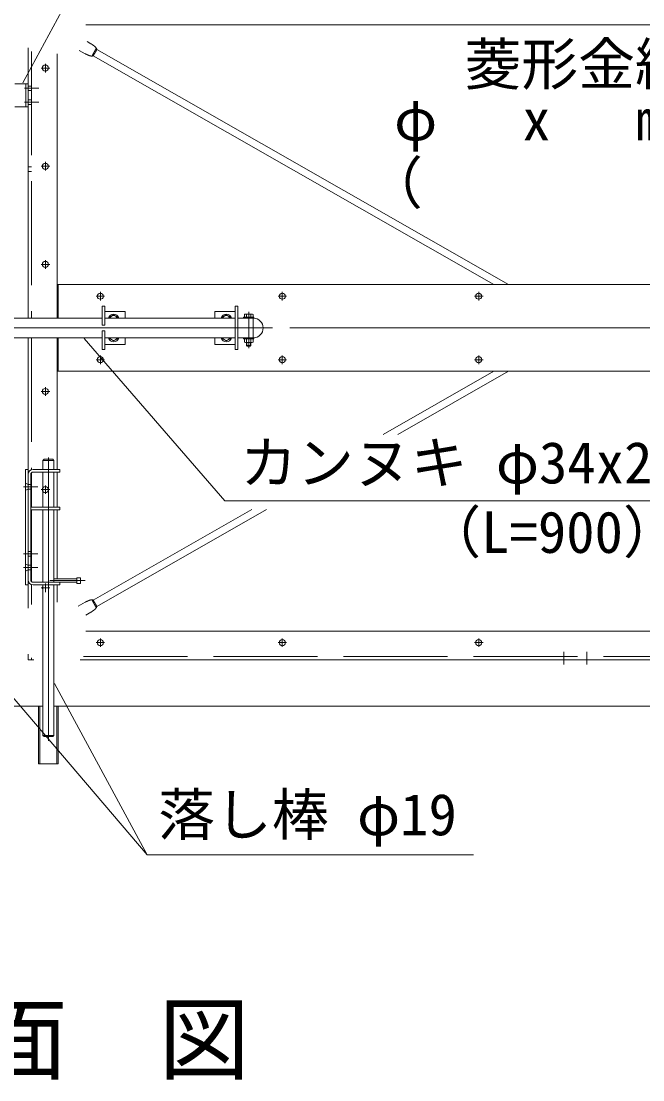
# Model space of a CAD drawing. Units: millimetres, scale not verified. Extents: x -6300 to 6300, y -4455 to 4455.
# Drawn here: x -2050 to -974, y -822 to 1011 of the extents above; entities that cross this region are included whole.
import ezdxf
from ezdxf.enums import TextEntityAlignment as Align

# ---------------------------------------------------------------- set-up
doc = ezdxf.new("R2010")
doc.units = ezdxf.units.MM
doc.header["$LTSCALE"] = 30
doc.linetypes.add('DASHED', pattern=[7.5, 6, -1.5])
doc.linetypes.add('USER1', pattern=[50.8, 31.75, -6.35, 6.35, -6.35])
for name, color, linetype, lineweight in [('0-0_D-STR1', 1, 'Continuous', 18), ('0-1_D-BMK', 2, 'USER1', 13), ('0-3_D-BGD', 7, 'Continuous', 9), ('0-5_D-STR-TXT', 7, 'Continuous', 9), ('0-6_D-STR-DIM', 7, 'Continuous', 9), ('0-8_D-TTL-TXT', 7, 'Continuous', 18), ('0-9_D-STR2', 7, 'Continuous', 9), ('0-A_D-STR3', 3, 'Continuous', 13)]:
    doc.layers.add(name, color=color, linetype=linetype, lineweight=lineweight)
doc.styles.add('ＭＳ ゴシック', font='')
doc.styles.get('ＭＳ ゴシック').set_extended_font_data('MS Gothic')

msp = doc.modelspace()

# ---------------------------------------------------------------- linework, layer by layer
at = {"layer": '0-0_D-STR1'}
for p, q in [((-1938.01, 1004.73), (-238.01, 1004.73)), ((-2038.01, 964.73), (-2038.01, 496.73)), ((-1988.01, 954.73), (-1988.01, 496.73)), ((-1988.01, 554.73), (-188.01, 554.73)), ((-1986.01, 554.73), (-1986.01, 496.73)), ((-2038.01, 462.73), (-2038.01, -5.27)), ((-1988.01, 462.73), (-1988.01, 234.73)), ((-1986.01, 462.73), (-1986.01, 404.73)), ((-1988.01, 404.73), (-188.01, 404.73)), ((-1988.01, 230.23), (-1988.01, 169.23)), ((-1988.01, 164.73), (-1988.01, 45.23)), ((-1988.01, 34.73), (-1988.01, 4.73)), ((-1938.01, -45.27), (-238.01, -45.27)), ((-2038.01, -85.27), (-2038.01, -95.27)), ((-2028.01, -95.27), (-2038.01, -95.27)), ((-1948.01, -95.27), (-228.01, -95.27))]:
    msp.add_line(p, q, dxfattribs=at)
at = {"layer": '0-0_D-STR1', "linetype": 'DASHED'}
for p, q in [((-2032.01, 958.73), (-2032.01, 496.73)), ((-2032.01, 898.73), (-2038.01, 898.73)), ((-2032.01, 890.73), (-2038.01, 890.73)), ((-2032.01, 874.73), (-2038.01, 874.73)), ((-2032.01, 866.73), (-2038.01, 866.73)), ((-2032.01, 758.73), (-2038.01, 758.73)), ((-2032.01, 750.73), (-2038.01, 750.73)), ((-2032.01, 462.73), (-2032.01, 234.22)), ((-2032.01, 229.09), (-2032.01, 169.23)), ((-2032.01, 208.73), (-2038.01, 208.73)), ((-2032.01, 200.73), (-2038.01, 200.73)), ((-2032.01, 164.73), (-2032.01, 40.38)), ((-2032.01, 92.73), (-2038.01, 92.73)), ((-2032.01, 84.73), (-2038.01, 84.73)), ((-2032.01, 68.73), (-2038.01, 68.73)), ((-2032.01, 60.73), (-2038.01, 60.73)), ((-2032.01, 35.25), (-2032.01, 0.73)), ((-2032.01, -91.27), (-2032.01, -95.27)), ((-1942.01, -89.27), (-234.01, -89.27))]:
    msp.add_line(p, q, dxfattribs=at)
at = {"layer": '0-1_D-BMK'}
for p, q in [((-2008.01, 937.17), (-2008.01, 922.29)), ((-2015.45, 929.73), (-2000.57, 929.73)), ((-2044.51, 894.73), (-2019.51, 894.73)), ((-2044.51, 870.73), (-2019.51, 870.73)), ((-2015.45, 759.73), (-2000.57, 759.73)), ((-2008.01, 767.17), (-2008.01, 752.29)), ((-2015.45, 589.73), (-2000.57, 589.73)), ((-2008.01, 597.17), (-2008.01, 582.29)), ((-1920.45, 534.73), (-1905.57, 534.73)), ((-1913.01, 542.17), (-1913.01, 527.29)), ((-1605.45, 534.73), (-1590.57, 534.73)), ((-1598.01, 542.17), (-1598.01, 527.29)), ((-1265.45, 534.73), (-1250.57, 534.73)), ((-1258.01, 542.17), (-1258.01, 527.29)), ((-1656.25, 507.48), (-1656.25, 444.58)), ((-1615.25, 479.73), (-2546.25, 479.73)), ((-1920.45, 424.73), (-1905.57, 424.73)), ((-1913.01, 432.17), (-1913.01, 417.29)), ((-1605.45, 424.73), (-1590.57, 424.73)), ((-1598.01, 432.17), (-1598.01, 417.29)), ((-1265.45, 424.73), (-1250.57, 424.73)), ((-1258.01, 432.17), (-1258.01, 417.29)), ((-2015.45, 369.73), (-2000.57, 369.73)), ((-2008.01, 377.17), (-2008.01, 362.29)), ((-2003.01, 255.57), (-2003.01, -235.13)), ((-2046.01, 204.73), (-2021.01, 204.73)), ((-2008.01, 207.17), (-2008.01, 192.29)), ((-2015.45, 199.73), (-2000.57, 199.73)), ((-2046.01, 88.73), (-2021.01, 88.73)), ((-2046.01, 64.73), (-2021.01, 64.73)), ((-2008.01, 37.17), (-2008.01, 22.29)), ((-1939.49, 42.23), (-2000.52, 42.23)), ((-2000.57, 29.73), (-2015.45, 29.73)), ((-1920.45, -65.27), (-1905.57, -65.27)), ((-1913.01, -57.83), (-1913.01, -72.71)), ((-1605.45, -65.27), (-1590.57, -65.27)), ((-1598.01, -57.83), (-1598.01, -72.71)), ((-1265.45, -65.27), (-1250.57, -65.27)), ((-1258.01, -57.83), (-1258.01, -72.71)), ((-1110.72, -103.27), (-1110.72, -81.27)), ((-1070.72, -103.27), (-1070.72, -81.27))]:
    msp.add_line(p, q, dxfattribs=at)
at = {"layer": '0-3_D-BGD'}
msp.add_line((-299.51, -175.27), (-1993.51, -175.27), dxfattribs=at)
at = {"layer": '0-5_D-STR-TXT'}
for points in [[(-1608.51, 1140.23), (-1919.84, 1140.23), (-2047.06, 904.49)], [(-848.21, 180.38), (-1697.74, 180.38), (-1940.87, 461.22)], [(-1267.26, -432.42), (-1831.78, -432.42), (-2085.21, -135.61)]]:
    msp.add_lwpolyline(points, dxfattribs=at)
at = {"layer": '0-6_D-STR-DIM'}
for p, q in [((-1585.26, 479.73), (543.28, 479.73)), ((-1585.26, 479.73), (542.99, 479.73)), ((-1831.78, -432.42), (-1992.55, -135.85))]:
    msp.add_line(p, q, dxfattribs=at)
at = {"layer": '0-9_D-STR2'}
msp.add_line((-2086.51, -175.27), (-2012.51, -175.27), dxfattribs=at)
at = {"layer": '0-A_D-STR3'}
for p, q in [((-1936.01, 975.82), (-1929.39, 972.04)), ((-1949.52, 960.51), (-1939.31, 954.68)), ((-1920.06, 964.19), (-1927.81, 950.62)), ((-1919.05, 961.93), (-1925.35, 950.9)), ((-1206.46, 554.73), (-1919.05, 961.93)), ((-1232.05, 554.73), (-1925.35, 950.9)), ((-2042.01, 902.73), (-2042.01, 862.73)), ((-2061.01, 862.73), (-2038.01, 862.73)), ((-1910.01, 517.23), (-1910.01, 484.73)), ((-1910.01, 517.23), (-1905.51, 517.23)), ((-1905.51, 517.23), (-1905.51, 484.73)), ((-1679.51, 517.23), (-1679.51, 442.23)), ((-1675.01, 517.23), (-1679.51, 517.23)), ((-1675.01, 517.23), (-1675.01, 442.23)), ((-1910.01, 496.73), (-2189.01, 496.73)), ((-1905.51, 508.23), (-1870.01, 508.23)), ((-1679.51, 496.73), (-1905.51, 496.73)), ((-1890.01, 502.23), (-1896.51, 498.49)), ((-1896.51, 498.49), (-1896.51, 496.73)), ((-1890.01, 502.23), (-1883.51, 498.49)), ((-1883.51, 498.49), (-1883.51, 496.73)), ((-1870.01, 508.23), (-1870.01, 496.73)), ((-1715.01, 508.23), (-1715.01, 496.73)), ((-1679.51, 508.23), (-1715.01, 508.23)), ((-1695.01, 502.23), (-1701.51, 498.49)), ((-1701.51, 498.49), (-1701.51, 496.73)), ((-1695.01, 502.23), (-1688.51, 498.49)), ((-1688.51, 498.49), (-1688.51, 496.73)), ((-1648.25, 496.73), (-1675.01, 496.73)), ((-1663.75, 502.75), (-1663.75, 498.33)), ((-1648.75, 498.33), (-1663.75, 498.33)), ((-1650.63, 503.83), (-1661.88, 503.83)), ((-1660.01, 502.75), (-1660.01, 498.33)), ((-1652.5, 502.75), (-1652.5, 498.33)), ((-1648.75, 502.75), (-1648.75, 498.33)), ((-1648.25, 496.73), (-1648.25, 462.73)), ((-1648.25, 496.73), (-1648.25, 462.73)), ((-1648.25, 496.73), (-1648.25, 462.73)), ((-1905.51, 484.73), (-1910.01, 484.73)), ((-1910.01, 462.73), (-2189.01, 462.73)), ((-1910.01, 474.73), (-1910.01, 442.23)), ((-1905.51, 474.73), (-1910.01, 474.73)), ((-1905.51, 474.73), (-1905.51, 442.23)), ((-1679.51, 462.73), (-1905.51, 462.73)), ((-1896.51, 462.73), (-1896.51, 460.97)), ((-1890.01, 457.23), (-1896.51, 460.97)), ((-1890.01, 457.23), (-1883.51, 460.97)), ((-1883.51, 462.73), (-1883.51, 460.97)), ((-1870.01, 462.73), (-1870.01, 451.23)), ((-1715.01, 462.73), (-1715.01, 451.23)), ((-1701.51, 462.73), (-1701.51, 460.97)), ((-1695.01, 457.23), (-1701.51, 460.97)), ((-1695.01, 457.23), (-1688.51, 460.97)), ((-1688.51, 462.73), (-1688.51, 460.97)), ((-1648.25, 462.73), (-1675.01, 462.73)), ((-1648.75, 461.13), (-1663.75, 461.13)), ((-1663.75, 461.13), (-1663.75, 455.33)), ((-1660, 461.13), (-1660, 455.33)), ((-1652.5, 461.13), (-1652.5, 455.33)), ((-1648.75, 461.13), (-1648.75, 455.33)), ((-1910.01, 442.23), (-1905.51, 442.23)), ((-1905.51, 451.23), (-1870.01, 451.23)), ((-1679.51, 451.23), (-1715.01, 451.23)), ((-1675.01, 442.23), (-1679.51, 442.23)), ((-1650.48, 454.63), (-1662.02, 454.63)), ((-1660.25, 454.63), (-1660.25, 449.53)), ((-1659.5, 454.63), (-1659.5, 449.53)), ((-1653.45, 448.33), (-1659.05, 448.33)), ((-1652.25, 449.53), (-1653.45, 448.33)), ((-1653, 454.63), (-1653, 449.53)), ((-1652.25, 454.63), (-1652.25, 449.53)), ((-1423.69, 295.22), (-1232.05, 404.73)), ((-1398.1, 295.22), (-1206.46, 404.73)), ((-2012.51, 250.48), (-2010.51, 252.48)), ((-1993.51, 250.48), (-2012.51, 250.48)), ((-2012.51, 234.73), (-2012.51, 250.48)), ((-1995.51, 252.48), (-2010.51, 252.48)), ((-1995.51, 252.48), (-1993.51, 250.48)), ((-1993.51, 234.73), (-1993.51, 250.48)), ((-2042.51, 234.73), (-2038.01, 234.73)), ((-2042.51, 34.73), (-2042.51, 234.73)), ((-2038.01, 34.73), (-2038.01, 234.73)), ((-2038.01, 225.73), (-2038.01, 43.73)), ((-2033.51, 43.73), (-2033.51, 225.73)), ((-1983.01, 234.73), (-2029.01, 234.73)), ((-1983.01, 230.23), (-2029.01, 230.23)), ((-2012.51, 169.23), (-2012.51, 230.23)), ((-1993.51, 169.23), (-1993.51, 230.23)), ((-1983.01, 230.23), (-1983.01, 234.73)), ((-1983.01, 169.23), (-2033.51, 169.23)), ((-1983.01, 164.73), (-1983.01, 169.23)), ((-1925.35, 8.57), (-1650.93, 165.38)), ((-1919.05, -2.46), (-1625.33, 165.38)), ((-1983.01, 164.73), (-2033.51, 164.73)), ((-2012.51, 39.23), (-2012.51, 164.73)), ((-1993.51, 39.23), (-1993.51, 164.73)), ((-2029.01, 39.23), (-1983.01, 39.23)), ((-1993.51, 45.23), (-1953.51, 45.23)), ((-1993.51, 39.23), (-1953.51, 39.23)), ((-1983.01, 34.73), (-1983.01, 39.23)), ((-1953.51, 37.23), (-1953.51, 47.23)), ((-1947.51, 37.23), (-1953.51, 37.23)), ((-2042.51, 34.73), (-2038.01, 34.73)), ((-2029.01, 34.73), (-1983.01, 34.73)), ((-2012.51, -225.77), (-2012.51, 34.73)), ((-1993.51, -225.77), (-1993.51, 34.73)), ((-1951.24, -2.03), (-1939.31, 4.79)), ((-1927.81, 8.84), (-1920.06, -4.72)), ((-1925.35, 8.57), (-1919.05, -2.46)), ((-1938.01, -17.5), (-1929.39, -12.58)), ((-2017.71, -275.27), (-2017.71, -175.27)), ((-1988.31, -175.27), (-1988.31, -275.27)), ((-1986.01, -175.27), (-1986.01, -275.27)), ((-2012.51, -225.77), (-1993.51, -225.77)), ((-2012.51, -225.77), (-2010.51, -227.77)), ((-1995.51, -227.77), (-2010.51, -227.77)), ((-1995.51, -227.77), (-1993.51, -225.77))]:
    msp.add_line(p, q, dxfattribs=at)
at = {"layer": '0-A_D-STR3', "linetype": 'DASHED'}
for p, q in [((-2038.11, 208.73), (-2042.51, 210.73)), ((-2033.51, 208.73), (-2038.01, 208.73)), ((-2038.11, 200.73), (-2042.51, 198.73)), ((-2033.51, 200.73), (-2038.01, 200.73)), ((-2038.11, 68.73), (-2042.51, 70.73)), ((-2038.11, 60.73), (-2042.51, 58.73)), ((-2033.51, 68.73), (-2038.01, 68.73)), ((-2033.51, 60.73), (-2038.01, 60.73))]:
    msp.add_line(p, q, dxfattribs=at)
at = {"layer": '0-A_D-STR3'}
for points in [[(-1925.14, 969.13), (-1925.34, 969.28), (-1925.54, 969.42), (-1925.74, 969.57), (-1925.94, 969.71), (-1926.15, 969.85), (-1926.35, 969.99), (-1926.55, 970.14), (-1926.75, 970.28), (-1926.95, 970.42), (-1927.15, 970.56), (-1927.35, 970.7), (-1927.56, 970.83), (-1927.76, 970.97), (-1927.96, 971.11), (-1928.16, 971.24), (-1928.37, 971.38), (-1928.57, 971.51), (-1928.78, 971.65), (-1928.98, 971.78), (-1929.19, 971.91), (-1929.39, 972.04)], [(-1934.65, 952.49), (-1934.87, 952.59), (-1935.1, 952.69), (-1935.33, 952.79), (-1935.55, 952.89), (-1935.78, 952.99), (-1936, 953.09), (-1936.23, 953.2), (-1936.45, 953.3), (-1936.67, 953.4), (-1936.9, 953.5), (-1937.12, 953.61), (-1937.34, 953.71), (-1937.56, 953.81), (-1937.78, 953.92), (-1938, 954.03), (-1938.22, 954.13), (-1938.44, 954.24), (-1938.66, 954.35), (-1938.88, 954.46), (-1939.1, 954.57), (-1939.31, 954.68)], [(-1919.05, 961.93), (-1919.14, 962.15), (-1919.24, 962.38), (-1919.33, 962.61), (-1919.43, 962.84), (-1919.53, 963.06), (-1919.63, 963.29), (-1919.73, 963.52), (-1919.83, 963.74), (-1919.94, 963.96), (-1920.05, 964.18), (-1920.17, 964.39), (-1920.29, 964.6), (-1920.42, 964.81), (-1920.55, 965.01), (-1920.7, 965.21), (-1920.84, 965.41), (-1920.99, 965.6), (-1921.15, 965.78), (-1921.31, 965.97), (-1921.48, 966.15), (-1921.65, 966.32), (-1921.82, 966.5), (-1922, 966.67), (-1922.18, 966.83), (-1922.37, 967), (-1922.56, 967.16), (-1922.75, 967.32), (-1922.94, 967.48), (-1923.13, 967.64), (-1923.33, 967.79), (-1923.53, 967.94), (-1923.73, 968.1), (-1923.93, 968.25), (-1924.13, 968.4), (-1924.33, 968.54), (-1924.54, 968.69), (-1924.74, 968.84), (-1924.94, 968.99), (-1925.14, 969.13)], [(-1925.35, 950.9), (-1925.59, 950.87), (-1925.84, 950.84), (-1926.08, 950.8), (-1926.33, 950.77), (-1926.57, 950.74), (-1926.82, 950.71), (-1927.06, 950.68), (-1927.31, 950.66), (-1927.55, 950.64), (-1927.8, 950.62), (-1928.04, 950.62), (-1928.29, 950.61), (-1928.53, 950.62), (-1928.77, 950.63), (-1929.01, 950.65), (-1929.26, 950.68), (-1929.5, 950.72), (-1929.74, 950.76), (-1929.98, 950.8), (-1930.22, 950.85), (-1930.45, 950.91), (-1930.69, 950.97), (-1930.93, 951.04), (-1931.17, 951.11), (-1931.4, 951.19), (-1931.64, 951.27), (-1931.87, 951.35), (-1932.11, 951.44), (-1932.34, 951.52), (-1932.57, 951.62), (-1932.81, 951.71), (-1933.04, 951.8), (-1933.27, 951.9), (-1933.5, 952), (-1933.73, 952.1), (-1933.96, 952.2), (-1934.19, 952.29), (-1934.42, 952.39), (-1934.65, 952.49)], [(-2061.01, 902.73), (-2038.01, 902.73), (-2038.01, 862.73)], [(-1652.25, 449.53), (-1660.25, 449.53), (-1659.05, 448.33)], [(-1947.51, 37.23), (-1947.51, 47.23), (-1953.51, 47.23)], [(-1934.65, 6.97), (-1934.87, 6.87), (-1935.1, 6.77), (-1935.33, 6.67), (-1935.55, 6.57), (-1935.78, 6.47), (-1936, 6.37), (-1936.23, 6.27), (-1936.45, 6.17), (-1936.67, 6.07), (-1936.9, 5.96), (-1937.12, 5.86), (-1937.34, 5.76), (-1937.56, 5.65), (-1937.78, 5.55), (-1938, 5.44), (-1938.22, 5.33), (-1938.44, 5.23), (-1938.66, 5.12), (-1938.88, 5.01), (-1939.1, 4.9), (-1939.31, 4.79)], [(-1925.35, 8.57), (-1925.59, 8.6), (-1925.84, 8.63), (-1926.08, 8.66), (-1926.33, 8.7), (-1926.57, 8.73), (-1926.82, 8.76), (-1927.06, 8.78), (-1927.31, 8.81), (-1927.55, 8.83), (-1927.8, 8.84), (-1928.04, 8.85), (-1928.29, 8.85), (-1928.53, 8.85), (-1928.77, 8.83), (-1929.01, 8.81), (-1929.26, 8.78), (-1929.5, 8.75), (-1929.74, 8.71), (-1929.98, 8.66), (-1930.22, 8.61), (-1930.45, 8.55), (-1930.69, 8.49), (-1930.93, 8.43), (-1931.17, 8.35), (-1931.4, 8.28), (-1931.64, 8.2), (-1931.87, 8.12), (-1932.11, 8.03), (-1932.34, 7.94), (-1932.57, 7.85), (-1932.81, 7.76), (-1933.04, 7.66), (-1933.27, 7.57), (-1933.5, 7.47), (-1933.73, 7.37), (-1933.96, 7.27), (-1934.19, 7.17), (-1934.42, 7.07), (-1934.65, 6.97)], [(-1925.14, -9.66), (-1925.34, -9.81), (-1925.54, -9.95), (-1925.74, -10.1), (-1925.94, -10.24), (-1926.15, -10.39), (-1926.35, -10.53), (-1926.55, -10.67), (-1926.75, -10.81), (-1926.95, -10.95), (-1927.15, -11.09), (-1927.35, -11.23), (-1927.56, -11.37), (-1927.76, -11.5), (-1927.96, -11.64), (-1928.16, -11.78), (-1928.37, -11.91), (-1928.57, -12.05), (-1928.78, -12.18), (-1928.98, -12.31), (-1929.19, -12.45), (-1929.39, -12.58)], [(-1919.05, -2.46), (-1919.14, -2.69), (-1919.24, -2.92), (-1919.33, -3.14), (-1919.43, -3.37), (-1919.53, -3.6), (-1919.63, -3.82), (-1919.73, -4.05), (-1919.83, -4.27), (-1919.94, -4.49), (-1920.05, -4.71), (-1920.17, -4.93), (-1920.29, -5.14), (-1920.42, -5.34), (-1920.55, -5.55), (-1920.7, -5.74), (-1920.84, -5.94), (-1920.99, -6.13), (-1921.15, -6.32), (-1921.31, -6.5), (-1921.48, -6.68), (-1921.65, -6.86), (-1921.82, -7.03), (-1922, -7.2), (-1922.18, -7.37), (-1922.37, -7.53), (-1922.56, -7.69), (-1922.75, -7.86), (-1922.94, -8.01), (-1923.13, -8.17), (-1923.33, -8.33), (-1923.53, -8.48), (-1923.73, -8.63), (-1923.93, -8.78), (-1924.13, -8.93), (-1924.33, -9.08), (-1924.54, -9.23), (-1924.74, -9.37), (-1924.94, -9.52), (-1925.14, -9.66)], [(-1986.01, -275.27), (-2020.01, -275.27), (-2020.01, -175.27)]]:
    msp.add_lwpolyline(points, dxfattribs=at)
for points in [[(-1647.25, 498.33), (-1665.25, 498.33), (-1665.25, 496.73), (-1647.25, 496.73)], [(-1647.25, 462.73), (-1665.25, 462.73), (-1665.25, 461.13), (-1647.25, 461.13)]]:
    msp.add_lwpolyline(points, close=True, dxfattribs=at)
for centre in [(-2008.01, 929.73), (-2008.01, 759.73), (-2008.01, 589.73), (-1913.01, 534.73), (-1598.01, 534.73), (-1258.01, 534.73), (-1913.01, 424.73), (-1598.01, 424.73), (-1258.01, 424.73), (-2008.01, 369.73), (-2008.01, 199.73), (-1913.01, -65.27), (-1598.01, -65.27), (-1258.01, -65.27)]:
    msp.add_circle(centre, 5.25, dxfattribs=at)
for centre, radius, start, end in [((-1890.01, 494.73), 9, 12.83959, 167.16041), ((-1890.01, 494.73), 6.5, 17.92021, 162.07979), ((-1695.01, 494.73), 9, 12.83959, 167.16041), ((-1695.01, 494.73), 6.5, 17.92021, 162.07979), ((-1661.88, 501.67), 2.16, 30, 150), ((-1656.25, 496.75), 7.08, 57.93138, 122.06862), ((-1650.63, 501.67), 2.16, 30, 150), ((-1648.25, 479.73), 17, 270, 90), ((-1890.01, 464.73), 9, 192.83959, 347.16041), ((-1890.01, 464.73), 6.5, 197.92021, 342.07979), ((-1695.01, 464.73), 9, 192.83959, 347.16041), ((-1695.01, 464.73), 6.5, 197.92021, 342.07979), ((-1661.88, 457.48), 2.85, 228.86505, 311.13495), ((-1656.25, 465.03), 10.39, 248.85295, 291.14705), ((-1650.63, 457.48), 2.85, 228.83491, 311.16509), ((-2029.01, 225.73), 9, 90, 180), ((-2029.01, 225.73), 4.5, 90, 180), ((-2029.01, 43.73), 9, 180, 270), ((-2029.01, 43.73), 4.5, 180, 270), ((-2008.01, 29.73), 5.25, 148.99759, 211.00241)]:
    msp.add_arc(centre, radius, start, end, dxfattribs=at)

# ---------------------------------------------------------------- texts
at = {"layer": '0-5_D-STR-TXT', "style": 'ＭＳ ゴシック'}
for s, p in [('菱形金網', (-1282.66, 878.94)), ('φ   x   mm目', (-1404.48, 782.92)), ('（\u3000\u3000   \u3000\u3000）', (-1453.21, 673.27)), ('カンヌキ φ34x2.3', (-1670.93, 188.75)), ('（L=900）', (-1352.23, 68.48)), ('落し棒 φ19', (-1812.92, -420.58))]:
    msp.add_text(s, height=72.14, dxfattribs=at).set_placement(p, align=Align.BOTTOM_LEFT)
at = {"layer": '0-8_D-TTL-TXT', "style": 'ＭＳ ゴシック'}
msp.add_text('正\u3000面\u3000図', height=115.5, dxfattribs=at).set_placement((-2442.07, -844.39), align=Align.BOTTOM_LEFT)

doc.saveas('drawing.dxf')
